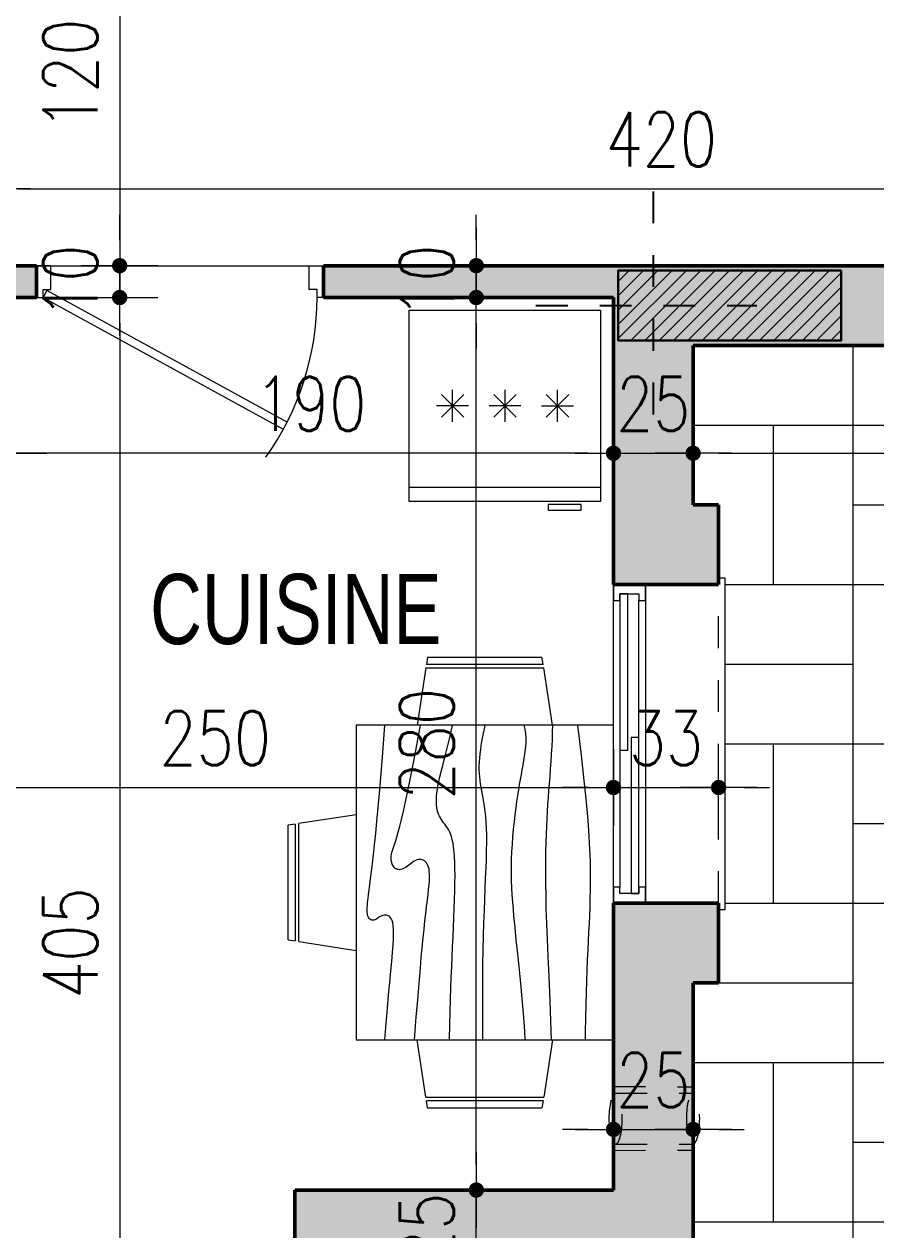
# Model space of a CAD drawing. Header units: millimetres. Extents: x 906 to 2482, y -1145 to -637.
# Drawn here: x 2040.899 to 2043.572, y -1142.524 to -1138.742 of the extents above; entities that cross this region are included whole.
import ezdxf

# ---------------------------------------------------------------- set-up
doc = ezdxf.new("R2010")
doc.units = ezdxf.units.MM
for name, pattern in [('AXES', [2, 1.25, -0.25, 0.25, -0.25]), ('CACHE', [0.375, 0.25, -0.125]), ('DASHDOT2', [0.5, 0.25, -0.125, 0, -0.125]), ('HIDDEN', [0.375, 0.25, -0.125])]:
    doc.linetypes.add(name, pattern=pattern)
doc.layers.get('DEFPOINTS').update_dxf_attribs({"color": 255, "lineweight": 13})
for name, color, linetype, lineweight in [('A-signe', 7, 'Continuous', 9), ('APPUITS', 7, 'Continuous', 18), ('DIM.', 4, 'Continuous', 25), ('Extracteur cuisine 300m3', 7, 'Continuous', 20), ('interrompu', 7, 'HIDDEN', 15), ('MENUISERIE', 7, 'Continuous', 13), ('MUR 0.5', 7, 'Continuous', 50), ('POTEAUX ARCH', 7, 'Continuous', 30), ('POTEAUX HACHURE', 7, 'Continuous', 15), ('SANITAIRE', 7, 'Continuous', 15), ('TEXTE', 7, 'Continuous', 20)]:
    doc.layers.add(name, color=color, linetype=linetype, lineweight=lineweight)
doc.layers.add('AXE', color=7, linetype='AXES')
doc.layers.add('HATCH', color=7, linetype='Continuous', lineweight=5, true_color=0xbababa)
doc.layers.add('MEUBLE', color=7, linetype='Continuous', lineweight=15, true_color=0x6a4f34)
doc.layers.add('teinte 5', color=7, linetype='Continuous', true_color=0x3d3d00)
doc.styles.add('atef', font='romans.shx', dxfattribs={"width": 0.8})
doc.styles.add('STYLE4', font='swisscl.ttf')
doc.dimstyles.new('COTEXT', dxfattribs={"dimscale": 0, "dimtxt": 0.17, "dimasz": 0.08, "dimexe": 0.015, "dimexo": 0.015, "dimgap": 0.07, "dimtad": 1, "dimdec": 0, "dimlfac": 100, "dimzin": 0, "dimdsep": 46, "dimtxsty": 'atef', "dimblk": 'SIG2', "dimcen": 0.15, "dimse1": 1, "dimse2": 1, "dimclrd": 256, "dimclre": 6, "dimclrt": 2, "dimadec": 0, "dimazin": 0, "dimtfac": 0.5, "dimtdec": 0, "dimtix": 1, "dimtmove": 2, "dimatfit": 1, "dimldrblk": 'SIG2', "dimfxl": 0.18, "dimtolj": 1, "dimtzin": 0, "dimlwd": 18, "dimarcsym": 0})

# ---------------------------------------------------------------- blocks, each defined once
blk = doc.blocks.new('PORTE 0.90')
at = {"layer": 'MENUISERIE'}
for points in [[(-0.7859, 0.3911), (-0.0325, -0.0217), (-0.02, 0), (-0.7742, 0.4132)], [(-0.9, 0), (-0.88, 0), (-0.88, -0.025), (-0.855, -0.025), (-0.855, -0.1), (-0.9, -0.1)], [(0, 0), (-0.02, 0), (-0.02, -0.025), (-0.045, -0.025), (-0.045, -0.1), (0, -0.1)]]:
    blk.add_lwpolyline(points, dxfattribs=at)
blk.add_arc((-0.02, 0), 0.86, 144.3645, 180, dxfattribs=at)
blk = doc.blocks.new('SIG2')
at = {"layer": 'A-signe'}
for p, q in [((0, 1.5), (0, 0.5)), ((0, 0.5), (0, -0.5)), ((-1.5, 0), (-0.5, 0)), ((-0.5, 0), (0.5, 0)), ((0.5, 0), (1.5, 0)), ((0, -0.5), (0, -1.5))]:
    blk.add_line(p, q, dxfattribs=at)
at = {"layer": 'A-signe', "const_width": 0.3}
blk.add_lwpolyline([(-0.15, 0, 1), (0.15, 0, 1)], format="xyb", close=True, dxfattribs=at)
blk = doc.blocks.new('*D1541')
at = {"layer": 'DEFPOINTS', "color": 0, "transparency": 16777216}
for p in [(2041.3635, -1138.2994), (2041.1985, -1139.4994), (2041.5437, -1139.4994)]:
    blk.add_point(p, dxfattribs=at)
at = {"layer": 'DIM.', "lineweight": 18, "transparency": 16777216}
blk.add_line((2041.1985, -1138.3794), (2041.1985, -1139.4194), dxfattribs=at)
at = {"layer": 'DIM.', "lineweight": 18, "transparency": 16777216, "xscale": 0.08, "yscale": 0.08, "zscale": 0.08}
for p, rotation in [((2041.1985, -1138.2994), 90), ((2041.1985, -1139.4994), 270)]:
    blk.add_blockref('SIG2', p, dxfattribs=dict(at, rotation=rotation))
at = {"layer": 'DIM.', "color": 2, "transparency": 16777216, "insert": (2041.0435, -1138.8994), "char_height": 0.17, "attachment_point": 5, "rotation": 90, "style": 'atef'}
blk.add_mtext('\\A1;120', dxfattribs=at)
blk = doc.blocks.new('*D1542')
at = {"layer": 'DEFPOINTS', "color": 0, "transparency": 16777216}
for p in [(2042.7484, -1141.1366), (2042.7484, -1141.3268), (2040.2484, -1142.0729)]:
    blk.add_point(p, dxfattribs=at)
at = {"layer": 'DIM.', "lineweight": 18, "transparency": 16777216}
blk.add_line((2040.3284, -1141.1366), (2042.6684, -1141.1366), dxfattribs=at)
at = {"layer": 'DIM.', "lineweight": 18, "transparency": 16777216, "xscale": 0.08, "yscale": 0.08, "zscale": 0.08, "rotation": 180}
blk.add_blockref('SIG2', (2040.2484, -1141.1366), dxfattribs=at)
at = {"layer": 'DIM.', "lineweight": 18, "transparency": 16777216, "xscale": 0.08, "yscale": 0.08, "zscale": 0.08}
blk.add_blockref('SIG2', (2042.7484, -1141.1366), dxfattribs=at)
at = {"layer": 'DIM.', "color": 2, "transparency": 16777216, "insert": (2041.4984, -1140.9816), "char_height": 0.17, "attachment_point": 5, "style": 'atef'}
blk.add_mtext('\\A1;250', dxfattribs=at)
blk = doc.blocks.new('*D2209')
at = {"layer": 'DEFPOINTS', "color": 0, "transparency": 16777216}
for p in [(2042.9984, -1142.2092), (2042.7484, -1142.3994), (2042.9984, -1142.6494)]:
    blk.add_point(p, dxfattribs=at)
at = {"layer": 'DIM.', "lineweight": 18, "transparency": 16777216}
for p, q in [((2042.6684, -1142.2092), (2042.5884, -1142.2092)), ((2042.7484, -1142.2092), (2042.9984, -1142.2092)), ((2043.0784, -1142.2092), (2043.1584, -1142.2092))]:
    blk.add_line(p, q, dxfattribs=at)
at = {"layer": 'DIM.', "lineweight": 18, "transparency": 16777216, "xscale": 0.08, "yscale": 0.08, "zscale": 0.08}
blk.add_blockref('SIG2', (2042.7484, -1142.2092), dxfattribs=at)
at = {"layer": 'DIM.', "lineweight": 18, "transparency": 16777216, "xscale": 0.08, "yscale": 0.08, "zscale": 0.08, "rotation": 180}
blk.add_blockref('SIG2', (2042.9984, -1142.2092), dxfattribs=at)
at = {"layer": 'DIM.', "color": 2, "transparency": 16777216, "insert": (2042.8734, -1142.0542), "char_height": 0.17, "attachment_point": 5, "style": 'atef'}
blk.add_mtext('\\A1;25', dxfattribs=at)
blk = doc.blocks.new('*D2223')
at = {"layer": 'DEFPOINTS', "color": 0, "transparency": 16777216}
for p in [(2042.5383, -1139.5994), (2040.9984, -1143.6494), (2041.1985, -1143.6494)]:
    blk.add_point(p, dxfattribs=at)
at = {"layer": 'DIM.', "lineweight": 18, "transparency": 16777216}
blk.add_line((2041.1985, -1139.6794), (2041.1985, -1143.5694), dxfattribs=at)
at = {"layer": 'DIM.', "lineweight": 18, "transparency": 16777216, "xscale": 0.08, "yscale": 0.08, "zscale": 0.08}
for p, rotation in [((2041.1985, -1139.5994), 90), ((2041.1985, -1143.6494), 270)]:
    blk.add_blockref('SIG2', p, dxfattribs=dict(at, rotation=rotation))
at = {"layer": 'DIM.', "color": 2, "transparency": 16777216, "insert": (2041.0435, -1141.6244), "char_height": 0.17, "attachment_point": 5, "rotation": 90, "style": 'atef'}
blk.add_mtext('\\A1;405', dxfattribs=at)
blk = doc.blocks.new('Frigo1')
for p, q in [((0, 0.6), (0, 0)), ((0.6, 0.6), (0, 0.6)), ((0.6, 0), (0.6, 0.6)), ((0.0007, 0.0439), (0.5982, 0.0439)), ((0, 0), (0.6, 0)), ((0.0601, -0.0276), (0.0601, -0.0096)), ((0.0601, -0.0096), (0.1642, -0.0096)), ((0.1642, -0.0276), (0.0601, -0.0276)), ((0.1642, -0.0096), (0.1642, -0.0276))]:
    blk.add_line(p, q)
at = {"color": 0}
for p, q in [((0.1349, 0.25), (0.1349, 0.35)), ((0.2995, 0.25), (0.2995, 0.35)), ((0.4641, 0.25), (0.4641, 0.35)), ((0.1702, 0.2646), (0.0995, 0.3354)), ((0.0995, 0.2646), (0.1702, 0.3354)), ((0.2641, 0.2646), (0.3348, 0.3354)), ((0.3348, 0.2646), (0.2641, 0.3354)), ((0.4287, 0.2646), (0.4994, 0.3354)), ((0.4994, 0.2646), (0.4287, 0.3354)), ((0.1849, 0.3), (0.0849, 0.3)), ((0.2495, 0.3), (0.3495, 0.3)), ((0.4141, 0.3), (0.5141, 0.3))]:
    blk.add_line(p, q, dxfattribs=at)
blk = doc.blocks.new('*D2233')
at = {"layer": 'DEFPOINTS', "color": 0, "transparency": 16777216}
for p in [(2040.7984, -1139.258), (2040.6984, -1139.4994), (2040.7984, -1139.4994)]:
    blk.add_point(p, dxfattribs=at)
at = {"layer": 'DIM.', "lineweight": 18, "transparency": 16777216}
for p, q in [((2040.6184, -1139.258), (2040.5384, -1139.258)), ((2040.6984, -1139.258), (2040.7984, -1139.258)), ((2040.8784, -1139.258), (2040.9584, -1139.258))]:
    blk.add_line(p, q, dxfattribs=at)
at = {"layer": 'DIM.', "lineweight": 18, "transparency": 16777216, "xscale": 0.08, "yscale": 0.08, "zscale": 0.08}
blk.add_blockref('SIG2', (2040.6984, -1139.258), dxfattribs=at)
at = {"layer": 'DIM.', "lineweight": 18, "transparency": 16777216, "xscale": 0.08, "yscale": 0.08, "zscale": 0.08, "rotation": 180}
blk.add_blockref('SIG2', (2040.7984, -1139.258), dxfattribs=at)
at = {"layer": 'DIM.', "color": 2, "transparency": 16777216, "insert": (2040.7484, -1139.103), "char_height": 0.17, "attachment_point": 5, "style": 'atef'}
blk.add_mtext('\\A1;10', dxfattribs=at)
blk = doc.blocks.new('*D2234')
at = {"layer": 'DEFPOINTS', "color": 0, "transparency": 16777216}
for p in [(2044.9984, -1139.258), (2040.7984, -1139.4994), (2044.9984, -1139.4994)]:
    blk.add_point(p, dxfattribs=at)
at = {"layer": 'DIM.', "lineweight": 18, "transparency": 16777216}
blk.add_line((2040.8784, -1139.258), (2044.9184, -1139.258), dxfattribs=at)
at = {"layer": 'DIM.', "lineweight": 18, "transparency": 16777216, "xscale": 0.08, "yscale": 0.08, "zscale": 0.08, "rotation": 180}
blk.add_blockref('SIG2', (2040.7984, -1139.258), dxfattribs=at)
at = {"layer": 'DIM.', "lineweight": 18, "transparency": 16777216, "xscale": 0.08, "yscale": 0.08, "zscale": 0.08}
blk.add_blockref('SIG2', (2044.9984, -1139.258), dxfattribs=at)
at = {"layer": 'DIM.', "color": 2, "transparency": 16777216, "insert": (2042.8984, -1139.103), "char_height": 0.17, "attachment_point": 5, "style": 'atef'}
blk.add_mtext('\\A1;420', dxfattribs=at)
blk = doc.blocks.new('*D2239')
at = {"layer": 'DEFPOINTS', "color": 0, "transparency": 16777216}
for p in [(2041.1985, -1139.4994), (2042.0385, -1139.4994), (2042.0385, -1139.5994)]:
    blk.add_point(p, dxfattribs=at)
at = {"layer": 'DIM.', "lineweight": 18, "transparency": 16777216}
for p, q in [((2041.1985, -1139.4194), (2041.1985, -1139.3394)), ((2041.1985, -1139.5994), (2041.1985, -1139.4994)), ((2041.1985, -1139.6794), (2041.1985, -1139.7594))]:
    blk.add_line(p, q, dxfattribs=at)
at = {"layer": 'DIM.', "lineweight": 18, "transparency": 16777216, "xscale": 0.08, "yscale": 0.08, "zscale": 0.08}
for p, rotation in [((2041.1985, -1139.4994), 270), ((2041.1985, -1139.5994), 90)]:
    blk.add_blockref('SIG2', p, dxfattribs=dict(at, rotation=rotation))
at = {"layer": 'DIM.', "color": 2, "transparency": 16777216, "insert": (2041.0435, -1139.5494), "char_height": 0.17, "attachment_point": 5, "rotation": 90, "style": 'atef'}
blk.add_mtext('\\A1;10', dxfattribs=at)
blk = doc.blocks.new('*D2242')
at = {"layer": 'DEFPOINTS', "color": 0, "transparency": 16777216}
for p in [(2042.2484, -1142.3994), (2042.3178, -1142.3994), (2042.3178, -1142.6494)]:
    blk.add_point(p, dxfattribs=at)
at = {"layer": 'DIM.', "lineweight": 18, "transparency": 16777216}
for p, q in [((2042.3178, -1142.3194), (2042.3178, -1142.2394)), ((2042.3178, -1142.6494), (2042.3178, -1142.3994)), ((2042.3178, -1142.7294), (2042.3178, -1142.8094))]:
    blk.add_line(p, q, dxfattribs=at)
at = {"layer": 'DIM.', "lineweight": 18, "transparency": 16777216, "xscale": 0.08, "yscale": 0.08, "zscale": 0.08}
for p, rotation in [((2042.3178, -1142.3994), 270), ((2042.3178, -1142.6494), 90)]:
    blk.add_blockref('SIG2', p, dxfattribs=dict(at, rotation=rotation))
at = {"layer": 'DIM.', "color": 2, "transparency": 16777216, "insert": (2042.1628, -1142.5244), "char_height": 0.17, "attachment_point": 5, "rotation": 90, "style": 'atef'}
blk.add_mtext('\\A1;25', dxfattribs=at)
blk = doc.blocks.new('*D2243')
at = {"layer": 'DEFPOINTS', "color": 0, "transparency": 16777216}
for p in [(2041.9475, -1139.5994), (2042.3178, -1139.5994), (2042.2484, -1142.3994)]:
    blk.add_point(p, dxfattribs=at)
at = {"layer": 'DIM.', "lineweight": 18, "transparency": 16777216}
blk.add_line((2042.3178, -1142.3194), (2042.3178, -1139.6794), dxfattribs=at)
at = {"layer": 'DIM.', "lineweight": 18, "transparency": 16777216, "xscale": 0.08, "yscale": 0.08, "zscale": 0.08}
for p, rotation in [((2042.3178, -1139.5994), 90), ((2042.3178, -1142.3994), 270)]:
    blk.add_blockref('SIG2', p, dxfattribs=dict(at, rotation=rotation))
at = {"layer": 'DIM.', "color": 2, "transparency": 16777216, "insert": (2042.1628, -1140.9994), "char_height": 0.17, "attachment_point": 5, "rotation": 90, "style": 'atef'}
blk.add_mtext('\\A1;280', dxfattribs=at)
blk = doc.blocks.new('*D2244')
at = {"layer": 'DEFPOINTS', "color": 0, "transparency": 16777216}
for p in [(2041.9475, -1139.4994), (2042.3178, -1139.4994), (2041.9475, -1139.5994)]:
    blk.add_point(p, dxfattribs=at)
at = {"layer": 'DIM.', "lineweight": 18, "transparency": 16777216}
for p, q in [((2042.3178, -1139.4194), (2042.3178, -1139.3394)), ((2042.3178, -1139.5994), (2042.3178, -1139.4994)), ((2042.3178, -1139.6794), (2042.3178, -1139.7594))]:
    blk.add_line(p, q, dxfattribs=at)
at = {"layer": 'DIM.', "lineweight": 18, "transparency": 16777216, "xscale": 0.08, "yscale": 0.08, "zscale": 0.08}
for p, rotation in [((2042.3178, -1139.4994), 270), ((2042.3178, -1139.5994), 90)]:
    blk.add_blockref('SIG2', p, dxfattribs=dict(at, rotation=rotation))
at = {"layer": 'DIM.', "color": 2, "transparency": 16777216, "insert": (2042.1628, -1139.5494), "char_height": 0.17, "attachment_point": 5, "rotation": 90, "style": 'atef'}
blk.add_mtext('\\A1;10', dxfattribs=at)
blk = doc.blocks.new('*D2245')
at = {"layer": 'DEFPOINTS', "color": 0, "transparency": 16777216}
for p in [(2042.7484, -1140.0193), (2042.9984, -1140.0193), (2042.9984, -1140.0878)]:
    blk.add_point(p, dxfattribs=at)
at = {"layer": 'DIM.', "lineweight": 18, "transparency": 16777216}
for p, q in [((2042.6684, -1140.0878), (2042.5884, -1140.0878)), ((2042.7484, -1140.0878), (2042.9984, -1140.0878)), ((2043.0784, -1140.0878), (2043.1584, -1140.0878))]:
    blk.add_line(p, q, dxfattribs=at)
at = {"layer": 'DIM.', "lineweight": 18, "transparency": 16777216, "xscale": 0.08, "yscale": 0.08, "zscale": 0.08}
blk.add_blockref('SIG2', (2042.7484, -1140.0878), dxfattribs=at)
at = {"layer": 'DIM.', "lineweight": 18, "transparency": 16777216, "xscale": 0.08, "yscale": 0.08, "zscale": 0.08, "rotation": 180}
blk.add_blockref('SIG2', (2042.9984, -1140.0878), dxfattribs=at)
at = {"layer": 'DIM.', "color": 2, "transparency": 16777216, "insert": (2042.8734, -1139.9328), "char_height": 0.17, "attachment_point": 5, "style": 'atef'}
blk.add_mtext('\\A1;25', dxfattribs=at)
blk = doc.blocks.new('*D1551')
at = {"layer": 'DEFPOINTS', "color": 0, "transparency": 16777216}
for p in [(2042.7484, -1141.1366), (2043.0784, -1141.1366), (2043.0784, -1141.1366)]:
    blk.add_point(p, dxfattribs=at)
at = {"layer": 'DIM.', "lineweight": 18, "transparency": 16777216}
for p, q in [((2042.6684, -1141.1366), (2042.5884, -1141.1366)), ((2042.7484, -1141.1366), (2043.0784, -1141.1366)), ((2043.1584, -1141.1366), (2043.2384, -1141.1366))]:
    blk.add_line(p, q, dxfattribs=at)
at = {"layer": 'DIM.', "lineweight": 18, "transparency": 16777216, "xscale": 0.08, "yscale": 0.08, "zscale": 0.08}
blk.add_blockref('SIG2', (2042.7484, -1141.1366), dxfattribs=at)
at = {"layer": 'DIM.', "lineweight": 18, "transparency": 16777216, "xscale": 0.08, "yscale": 0.08, "zscale": 0.08, "rotation": 180}
blk.add_blockref('SIG2', (2043.0784, -1141.1366), dxfattribs=at)
at = {"layer": 'DIM.', "color": 2, "transparency": 16777216, "insert": (2042.9134, -1140.9816), "char_height": 0.17, "attachment_point": 5, "style": 'atef'}
blk.add_mtext('\\A1;33', dxfattribs=at)
blk = doc.blocks.new('*D2246')
at = {"layer": 'DEFPOINTS', "color": 0, "transparency": 16777216}
for p in [(2040.8486, -1139.5994), (2042.7484, -1139.5994), (2040.8486, -1140.0878)]:
    blk.add_point(p, dxfattribs=at)
at = {"layer": 'DIM.', "lineweight": 18, "transparency": 16777216}
blk.add_line((2042.6684, -1140.0878), (2040.9286, -1140.0878), dxfattribs=at)
at = {"layer": 'DIM.', "lineweight": 18, "transparency": 16777216, "xscale": 0.08, "yscale": 0.08, "zscale": 0.08, "rotation": 180}
blk.add_blockref('SIG2', (2040.8486, -1140.0878), dxfattribs=at)
at = {"layer": 'DIM.', "lineweight": 18, "transparency": 16777216, "xscale": 0.08, "yscale": 0.08, "zscale": 0.08}
blk.add_blockref('SIG2', (2042.7484, -1140.0878), dxfattribs=at)
at = {"layer": 'DIM.', "color": 2, "transparency": 16777216, "insert": (2041.7985, -1139.9328), "char_height": 0.17, "attachment_point": 5, "style": 'atef'}
blk.add_mtext('\\A1;190', dxfattribs=at)
blk = doc.blocks.new('*D2247')
at = {"layer": 'DEFPOINTS', "color": 0, "transparency": 16777216}
for p in [(2040.2486, -1139.5994), (2040.8486, -1139.5994), (2040.2486, -1140.0878)]:
    blk.add_point(p, dxfattribs=at)
at = {"layer": 'DIM.', "lineweight": 18, "transparency": 16777216}
blk.add_line((2040.7686, -1140.0878), (2040.3286, -1140.0878), dxfattribs=at)
at = {"layer": 'DIM.', "lineweight": 18, "transparency": 16777216, "xscale": 0.08, "yscale": 0.08, "zscale": 0.08, "rotation": 180}
blk.add_blockref('SIG2', (2040.2486, -1140.0878), dxfattribs=at)
at = {"layer": 'DIM.', "lineweight": 18, "transparency": 16777216, "xscale": 0.08, "yscale": 0.08, "zscale": 0.08}
blk.add_blockref('SIG2', (2040.8486, -1140.0878), dxfattribs=at)
at = {"layer": 'DIM.', "color": 2, "transparency": 16777216, "insert": (2040.5486, -1139.9328), "char_height": 0.17, "attachment_point": 5, "style": 'atef'}
blk.add_mtext('\\A1;60', dxfattribs=at)
blk = doc.blocks.new('*D2255')
at = {"layer": 'DEFPOINTS', "color": 0, "transparency": 16777216}
for p in [(2042.9984, -1139.7494), (2046.8984, -1139.7494), (2046.8984, -1140.0878)]:
    blk.add_point(p, dxfattribs=at)
at = {"layer": 'DIM.', "lineweight": 18, "transparency": 16777216}
blk.add_line((2043.0784, -1140.0878), (2046.8184, -1140.0878), dxfattribs=at)
at = {"layer": 'DIM.', "lineweight": 18, "transparency": 16777216, "xscale": 0.08, "yscale": 0.08, "zscale": 0.08, "rotation": 180}
blk.add_blockref('SIG2', (2042.9984, -1140.0878), dxfattribs=at)
at = {"layer": 'DIM.', "lineweight": 18, "transparency": 16777216, "xscale": 0.08, "yscale": 0.08, "zscale": 0.08}
blk.add_blockref('SIG2', (2046.8984, -1140.0878), dxfattribs=at)
at = {"layer": 'DIM.', "color": 2, "transparency": 16777216, "insert": (2044.9484, -1139.9328), "char_height": 0.17, "attachment_point": 5, "style": 'atef'}
blk.add_mtext('\\A1;390', dxfattribs=at)

msp = doc.modelspace()

# ---------------------------------------------------------------- hatches: boundary and pattern name
at = {"layer": 'HATCH'}
h = msp.add_hatch(dxfattribs=at)
h.set_pattern_fill('164', pattern_type=2)
h.set_pattern_definition([(0, (0, 0), (0.5, 0.5), []), (0, (0, 0.25), (0.5, 0.5), [0.5, -0.5]), (90, (0, 0), (-0.5, 0.5), []), (90, (0.25, 0.5), (-0.5, 0.5), [0.5, -0.5])])
edge = h.paths.add_edge_path()
edge.add_ellipse((2042.9984, -1142.1752), major_axis=(0, -0.1), ratio=0.218235, start_angle=179.9564, end_angle=180, ccw=False)
edge.add_ellipse((2042.9984, -1142.1752), major_axis=(0, -0.1), ratio=0.218235, start_angle=6.402, end_angle=179.9564, ccw=False)
edge.add_line((2042.9984, -1142.2779), (2042.9984, -1142.6294))
edge.add_line((2042.9984, -1142.6294), (2043.0184, -1142.6294))
edge.add_line((2043.0184, -1142.6294), (2043.0184, -1143.6494))
edge.add_line((2043.0184, -1143.6494), (2042.9984, -1143.6494))
edge.add_line((2042.9984, -1143.6494), (2046.8984, -1143.6494))
edge.add_line((2046.8984, -1143.6494), (2046.8984, -1143.7494))
edge.add_line((2046.8984, -1143.7494), (2046.8984, -1139.7494))
edge.add_line((2046.8984, -1139.7494), (2046.9884, -1139.7494))
edge.add_line((2046.9884, -1139.7494), (2046.9884, -1139.7344))
edge.add_line((2046.9884, -1139.7344), (2046.7684, -1139.7344))
edge.add_line((2046.7684, -1139.7344), (2046.7684, -1139.6244))
edge.add_line((2046.7684, -1139.6244), (2046.7503, -1139.6244))
edge.add_line((2046.7503, -1139.6244), (2046.5984, -1139.6244))
edge.add_line((2046.5984, -1139.6244), (2046.5984, -1139.7494))
edge.add_line((2046.5984, -1139.7494), (2046.0984, -1139.7494))
edge.add_line((2046.0984, -1139.7494), (2042.9984, -1139.7494))
edge.add_line((2042.9984, -1139.7494), (2042.9984, -1140.2494))
edge.add_line((2042.9984, -1140.2494), (2043.0784, -1140.2494))
edge.add_line((2043.0784, -1140.2494), (2043.0784, -1140.4794))
edge.add_line((2043.0784, -1140.4794), (2043.0984, -1140.4794))
edge.add_line((2043.0984, -1140.4794), (2043.0984, -1141.5194))
edge.add_line((2043.0984, -1141.5194), (2043.0684, -1141.7494))
edge.add_line((2043.0684, -1141.7494), (2042.9984, -1141.7494))
edge.add_line((2042.9984, -1141.7494), (2042.9984, -1142.0752))
at = {"layer": 'POTEAUX HACHURE'}
h = msp.add_hatch(dxfattribs=at)
h.set_pattern_fill('ANSI31', color=256, scale=0.01)
h.set_pattern_definition([(45, (941.040642, -245.634038), (-0.0224506403, 0.0224506403), [])])
h.paths.add_polyline_path([(2043.4634, -1139.5144), (2042.7633, -1139.5144), (2042.7633, -1139.7343), (2043.4634, -1139.7343)])
at = {"layer": 'teinte 5'}
h = msp.add_hatch(color=256, dxfattribs=at)
h.dxf.hatch_style = 1
h.paths.add_polyline_path([(2046.0984, -1139.4994), (2045.0984, -1139.4994), (2045.0984, -1139.1485), (2044.9984, -1139.1485), (2044.9984, -1139.4994), (2041.8379, -1139.4994), (2041.8379, -1139.5994), (2042.7484, -1139.5994), (2042.7484, -1140.4994), (2043.0784, -1140.4994), (2043.0784, -1140.2494), (2042.9984, -1140.2494), (2042.9984, -1139.7494), (2046.0984, -1139.7494)])
h = msp.add_hatch(color=256, dxfattribs=at)
h.dxf.hatch_style = 1
h.paths.add_polyline_path([(2040.2486, -1139.5994), (2040.7486, -1139.5994), (2040.7486, -1139.6994), (2040.8486, -1139.6994), (2040.8486, -1139.5994), (2040.9379, -1139.5994), (2040.9379, -1139.4994), (2040.7984, -1139.4994), (2040.7984, -1139.3494), (2040.6984, -1139.3494), (2040.6984, -1139.4994), (2039.9984, -1139.4994), (2039.9984, -1139.9794), (2040.1484, -1139.9794), (2040.1484, -1141.4494), (2035.9981, -1141.4494), (2035.9379, -1141.3893), (2035.8672, -1141.46), (2035.9817, -1141.5745), (2040.1236, -1141.5745), (2040.1486, -1141.5745), (2040.1486, -1143.6494), (2040.1486, -1143.7494), (2042.9984, -1143.7494), (2042.9984, -1143.6494), (2041.9984, -1143.6494), (2041.9984, -1143.5494), (2041.7484, -1143.5494), (2041.7484, -1143.6494), (2040.2484, -1143.6494), (2040.2484, -1140.6033), (2040.8486, -1140.6033), (2040.8486, -1140.5033), (2040.2486, -1140.5033)])
h = msp.add_hatch(color=256, dxfattribs=at)
h.dxf.hatch_style = 1
h.paths.add_polyline_path([(2042.9984, -1141.7494), (2043.0784, -1141.7494), (2043.0784, -1141.4994), (2042.7484, -1141.4994), (2042.7484, -1142.3994), (2041.7484, -1142.3994), (2041.7484, -1142.7494), (2041.9984, -1142.7494), (2041.9984, -1142.6494), (2042.9984, -1142.6494)])

# ---------------------------------------------------------------- linework, layer by layer
at = {"layer": 'APPUITS'}
msp.add_lwpolyline([(2043.0784, -1141.5194), (2043.0984, -1141.5194), (2043.0984, -1140.4794), (2043.0784, -1140.4794)], dxfattribs=at)
at = {"layer": 'AXE', "linetype": 'DASHDOT2', "ltscale": 0.1}
for p, q in [((2042.8734, -1139.2663), (2042.8734, -1139.9693)), ((2042.5051, -1139.6244), (2043.1983, -1139.6244))]:
    msp.add_line(p, q, dxfattribs=at)
at = {"layer": 'Extracteur cuisine 300m3', "linetype": 'CACHE', "ltscale": 0.15}
for p, q in [((2042.7543, -1142.0953), (2042.9981, -1142.0953)), ((2042.7543, -1142.0953), (2042.9981, -1142.0953)), ((2042.7543, -1142.0953), (2042.9981, -1142.0953)), ((2042.7543, -1142.0953), (2042.9981, -1142.0953)), ((2042.7543, -1142.0953), (2042.9981, -1142.0953)), ((2042.7543, -1142.0953), (2042.9981, -1142.0953)), ((2042.7543, -1142.2553), (2042.9981, -1142.2552)), ((2042.7543, -1142.2553), (2042.9981, -1142.2552)), ((2042.7543, -1142.2553), (2042.9981, -1142.2552)), ((2042.7543, -1142.2553), (2042.9981, -1142.2552)), ((2042.7543, -1142.2553), (2042.9981, -1142.2552)), ((2042.7543, -1142.2553), (2042.9981, -1142.2552))]:
    msp.add_line(p, q, dxfattribs=at)
for points in [[(2042.7491, -1142.0749), (2042.9984, -1142.0752)], [(2042.7491, -1142.2749), (2043.0008, -1142.2747)]]:
    msp.add_lwpolyline(points, dxfattribs=at)
at = {"layer": 'Extracteur cuisine 300m3', "linetype": 'CACHE', "ltscale": 0.15, "extrusion": (0, 0, -1)}
for centre in [(2042.7549, -1142.1753), (2042.7549, -1142.1753), (2042.7549, -1142.1753), (2042.7549, -1142.1753), (2042.7549, -1142.1753), (2042.7549, -1142.1753), (2042.9981, -1142.1752), (2042.9981, -1142.1752), (2042.9981, -1142.1752), (2042.9981, -1142.1752), (2042.9981, -1142.1752), (2042.9981, -1142.1752)]:
    msp.add_ellipse(centre, major_axis=(0, 0.08), ratio=0.260794, start_param=3.141593, end_param=9.424778, dxfattribs=at)
at = {"layer": 'interrompu', "ltscale": 0.2}
msp.add_line((2043.0784, -1141.4994), (2043.0784, -1140.4994), dxfattribs=at)
at = {"layer": 'MENUISERIE'}
for p, q in [((2040.9379, -1139.4994), (2041.8379, -1139.4994)), ((2042.7484, -1141.4994), (2042.7484, -1140.4994)), ((2042.8484, -1140.4994), (2042.8484, -1141.4994)), ((2042.7684, -1140.5494), (2042.7684, -1141.4494)), ((2042.8284, -1141.4494), (2042.8284, -1140.5494))]:
    msp.add_line(p, q, dxfattribs=at)
at = {"layer": 'MENUISERIE', "extrusion": (0, 0, -1)}
for points in [[(-2042.8484, -1140.4994), (-2042.7484, -1140.4994), (-2042.7484, -1140.5494), (-2042.7684, -1140.5494), (-2042.7684, -1140.5294), (-2042.8284, -1140.5294), (-2042.8284, -1140.5494), (-2042.8484, -1140.5494), (-2042.8484, -1140.5494)], [(-2042.7934, -1140.5294), (-2042.7684, -1140.5294), (-2042.7684, -1141.0194), (-2042.7934, -1141.0194), (-2042.7934, -1141.0194)], [(-2042.8284, -1140.9794), (-2042.8034, -1140.9794), (-2042.8034, -1141.4694), (-2042.8284, -1141.4694), (-2042.8284, -1141.4694)], [(-2042.8484, -1141.4994), (-2042.8484, -1141.4494), (-2042.8284, -1141.4494), (-2042.8284, -1141.4694), (-2042.7684, -1141.4694), (-2042.7684, -1141.4494), (-2042.7484, -1141.4494), (-2042.7484, -1141.4994), (-2042.7484, -1141.4994)]]:
    msp.add_lwpolyline(points, close=True, dxfattribs=at)
at = {"layer": 'MEUBLE'}
for p, q in [((2042.165, -1140.7279), (2042.1615, -1140.7503)), ((2042.5276, -1140.7503), (2042.1615, -1140.7503)), ((2042.165, -1140.7279), (2042.524, -1140.7279)), ((2042.5275, -1140.7503), (2042.524, -1140.7279)), ((2042.1597, -1140.7615), (2042.1317, -1140.9411)), ((2042.1598, -1140.7615), (2042.5294, -1140.7615)), ((2042.5573, -1140.9411), (2042.5293, -1140.7615)), ((2041.9406, -1140.941), (2041.9406, -1141.9284)), ((2042.7484, -1140.941), (2041.9406, -1140.941)), ((2042.7484, -1141.9284), (2042.7484, -1140.941)), ((2041.761, -1141.6194), (2041.761, -1141.2498)), ((2041.9406, -1141.2219), (2041.7611, -1141.2499)), ((2041.7498, -1141.2517), (2041.7274, -1141.2552)), ((2041.7274, -1141.6142), (2041.7274, -1141.2552)), ((2041.7498, -1141.2517), (2041.7498, -1141.6177)), ((2041.7274, -1141.6142), (2041.7498, -1141.6178)), ((2041.761, -1141.6195), (2041.9406, -1141.6476)), ((2041.9406, -1141.9284), (2042.7484, -1141.9284)), ((2042.1597, -1142.108), (2042.1317, -1141.9284)), ((2042.5573, -1141.9284), (2042.5293, -1142.108)), ((2042.1598, -1142.108), (2042.5294, -1142.108)), ((2042.5276, -1142.1192), (2042.1615, -1142.1192)), ((2042.165, -1142.1416), (2042.1615, -1142.1192)), ((2042.5275, -1142.1192), (2042.524, -1142.1416)), ((2042.165, -1142.1416), (2042.524, -1142.1416))]:
    msp.add_line(p, q, dxfattribs=at)
for points in [[(2042.0303, -1141.9284), (2042.0303, -1141.9275), (2042.0345, -1141.8766), (2042.0386, -1141.8298), (2042.0426, -1141.7869), (2042.0462, -1141.7481), (2042.0495, -1141.7131), (2042.0524, -1141.682), (2042.0548, -1141.6547), (2042.0565, -1141.6311), (2042.0576, -1141.6111), (2042.058, -1141.5945), (2042.0578, -1141.5809), (2042.057, -1141.5698), (2042.0557, -1141.5611), (2042.0539, -1141.5543), (2042.0517, -1141.5491), (2042.049, -1141.5451), (2042.0461, -1141.542), (2042.0428, -1141.5397), (2042.0393, -1141.5382), (2042.0357, -1141.5373), (2042.032, -1141.5371), (2042.0283, -1141.5374), (2042.0246, -1141.5382), (2042.021, -1141.5394), (2042.0176, -1141.541), (2042.0143, -1141.5428), (2042.0111, -1141.5447), (2042.0081, -1141.5467), (2042.0052, -1141.5486), (2042.0023, -1141.5502), (2041.9995, -1141.5516), (2041.9967, -1141.5525), (2041.9939, -1141.553), (2041.9911, -1141.5529), (2041.9885, -1141.5523), (2041.9859, -1141.5511), (2041.9836, -1141.5495), (2041.9814, -1141.5473), (2041.9795, -1141.5446), (2041.978, -1141.5413), (2041.9767, -1141.5375), (2041.9759, -1141.5331), (2041.9753, -1141.5278), (2041.9752, -1141.5217), (2041.9753, -1141.5145), (2041.9759, -1141.5061), (2041.9767, -1141.4964), (2041.978, -1141.4852), (2041.9795, -1141.4725), (2041.9814, -1141.4579), (2041.9837, -1141.4411), (2041.9861, -1141.422), (2041.9889, -1141.4002), (2041.9919, -1141.3754), (2041.9951, -1141.3475), (2041.9985, -1141.316), (2042.0021, -1141.2808), (2042.0059, -1141.242), (2042.0097, -1141.1997), (2042.0137, -1141.1541), (2042.0178, -1141.1053), (2042.0219, -1141.0534), (2042.0261, -1140.9986), (2042.0303, -1140.941)], [(2042.1238, -1141.9284), (2042.1259, -1141.8996), (2042.1294, -1141.8564), (2042.1329, -1141.8155), (2042.1361, -1141.7764), (2042.1393, -1141.739), (2042.1423, -1141.7034), (2042.1452, -1141.6698), (2042.1481, -1141.638), (2042.1509, -1141.6083), (2042.1537, -1141.5806), (2042.1565, -1141.555), (2042.1593, -1141.5314), (2042.1619, -1141.5098), (2042.1643, -1141.4901), (2042.1664, -1141.4723), (2042.1682, -1141.4562), (2042.1696, -1141.4418), (2042.1706, -1141.4291), (2042.171, -1141.418), (2042.171, -1141.4083), (2042.1704, -1141.3999), (2042.1694, -1141.3927), (2042.168, -1141.3865), (2042.1661, -1141.3813), (2042.1639, -1141.3768), (2042.1612, -1141.373), (2042.1583, -1141.3698), (2042.155, -1141.3671), (2042.1514, -1141.365), (2042.1477, -1141.3634), (2042.1437, -1141.3625), (2042.1397, -1141.3622), (2042.1355, -1141.3626), (2042.1313, -1141.3637), (2042.1271, -1141.3654), (2042.1229, -1141.3677), (2042.1187, -1141.3704), (2042.1145, -1141.3735), (2042.1103, -1141.3767), (2042.1061, -1141.38), (2042.1019, -1141.3831), (2042.0976, -1141.3861), (2042.0934, -1141.3887), (2042.0893, -1141.3909), (2042.0851, -1141.3926), (2042.0811, -1141.3938), (2042.0771, -1141.3944), (2042.0732, -1141.3943), (2042.0694, -1141.3934), (2042.0659, -1141.3917), (2042.0625, -1141.3892), (2042.0593, -1141.3858), (2042.0565, -1141.3818), (2042.0542, -1141.377), (2042.0523, -1141.3716), (2042.0511, -1141.3657), (2042.0506, -1141.3593), (2042.0509, -1141.3524), (2042.052, -1141.3452), (2042.054, -1141.3373), (2042.0566, -1141.3284), (2042.0599, -1141.3182), (2042.0638, -1141.3064), (2042.0681, -1141.2926), (2042.0729, -1141.2766), (2042.078, -1141.258), (2042.0834, -1141.2365), (2042.0893, -1141.2112), (2042.0957, -1141.1816), (2042.1029, -1141.1469), (2042.111, -1141.1062), (2042.1202, -1141.0588), (2042.1307, -1141.004), (2042.1425, -1140.941)], [(2042.2341, -1141.9284), (2042.2342, -1141.9265), (2042.2349, -1141.8815), (2042.2359, -1141.84), (2042.237, -1141.8015), (2042.2381, -1141.7655), (2042.2394, -1141.7315), (2042.2407, -1141.6991), (2042.2421, -1141.6676), (2042.2435, -1141.6367), (2042.2449, -1141.6059), (2042.2463, -1141.5753), (2042.2475, -1141.5453), (2042.2487, -1141.5161), (2042.2496, -1141.4879), (2042.2503, -1141.461), (2042.2508, -1141.4357), (2042.251, -1141.4123), (2042.2508, -1141.3909), (2042.2503, -1141.3715), (2042.2494, -1141.3539), (2042.2482, -1141.3382), (2042.2466, -1141.3241), (2042.2447, -1141.3116), (2042.2424, -1141.3005), (2042.2398, -1141.2907), (2042.2368, -1141.2822), (2042.2335, -1141.2747), (2042.2301, -1141.2681), (2042.2264, -1141.2622), (2042.2227, -1141.2568), (2042.219, -1141.2518), (2042.2153, -1141.247), (2042.2117, -1141.2421), (2042.2083, -1141.2371), (2042.2051, -1141.2319), (2042.2022, -1141.2263), (2042.1996, -1141.2204), (2042.1973, -1141.214), (2042.1954, -1141.2071), (2042.194, -1141.1997), (2042.193, -1141.1916), (2042.1926, -1141.1829), (2042.1926, -1141.1735), (2042.1932, -1141.1635), (2042.1942, -1141.1531), (2042.1956, -1141.1422), (2042.1975, -1141.1309), (2042.1997, -1141.1193), (2042.2024, -1141.1075), (2042.2054, -1141.0953), (2042.2088, -1141.0823), (2042.2128, -1141.0675), (2042.2173, -1141.0502), (2042.2226, -1141.0297), (2042.2287, -1141.0052), (2042.2356, -1140.9759), (2042.2435, -1140.941)], [(2042.3387, -1141.9284), (2042.3385, -1141.919), (2042.3379, -1141.8555), (2042.3378, -1141.7968), (2042.338, -1141.7424), (2042.3386, -1141.6921), (2042.3395, -1141.6453), (2042.3405, -1141.6018), (2042.3418, -1141.5612), (2042.3431, -1141.5231), (2042.3445, -1141.4871), (2042.3459, -1141.4529), (2042.3472, -1141.4205), (2042.3484, -1141.3899), (2042.3494, -1141.3611), (2042.3501, -1141.3341), (2042.3505, -1141.3091), (2042.3505, -1141.2859), (2042.3501, -1141.2646), (2042.3491, -1141.2452), (2042.3478, -1141.2275), (2042.346, -1141.2113), (2042.344, -1141.1965), (2042.3418, -1141.1829), (2042.3396, -1141.1702), (2042.3373, -1141.1582), (2042.3351, -1141.1467), (2042.3331, -1141.1357), (2042.3313, -1141.1248), (2042.3298, -1141.1141), (2042.3286, -1141.1033), (2042.3277, -1141.0923), (2042.3272, -1141.081), (2042.3272, -1141.0693), (2042.3277, -1141.057), (2042.3286, -1141.0441), (2042.33, -1141.0308), (2042.3316, -1141.0176), (2042.3335, -1141.0047), (2042.3355, -1140.9926), (2042.3374, -1140.9816), (2042.3392, -1140.9721), (2042.3407, -1140.9644), (2042.342, -1140.9588), (2042.3429, -1140.9549), (2042.3436, -1140.9522), (2042.344, -1140.9503), (2042.3443, -1140.9487), (2042.3444, -1140.9469), (2042.3445, -1140.9445), (2042.3445, -1140.941)], [(2042.4712, -1141.9284), (2042.4698, -1141.9009), (2042.4659, -1141.844), (2042.4621, -1141.7997), (2042.4586, -1141.7629), (2042.4551, -1141.7293), (2042.4519, -1141.6979), (2042.4488, -1141.6684), (2042.4459, -1141.6405), (2042.4432, -1141.6141), (2042.4407, -1141.589), (2042.4383, -1141.5648), (2042.4361, -1141.5413), (2042.4341, -1141.5184), (2042.4323, -1141.4959), (2042.4308, -1141.4737), (2042.4296, -1141.4516), (2042.4287, -1141.4294), (2042.4282, -1141.4072), (2042.4282, -1141.3847), (2042.4286, -1141.3618), (2042.4296, -1141.3384), (2042.431, -1141.3148), (2042.4328, -1141.2911), (2042.4349, -1141.2676), (2042.4373, -1141.2445), (2042.4399, -1141.2222), (2042.4427, -1141.2007), (2042.4455, -1141.1804), (2042.4483, -1141.1614), (2042.4511, -1141.1437), (2042.4538, -1141.127), (2042.4566, -1141.1111), (2042.4593, -1141.0959), (2042.4619, -1141.0811), (2042.4645, -1141.0667), (2042.467, -1141.0523), (2042.4694, -1141.0379), (2042.4715, -1141.0235), (2042.4731, -1141.0091), (2042.4741, -1140.9949), (2042.4743, -1140.9809), (2042.4734, -1140.9672), (2042.4714, -1140.9539), (2042.4679, -1140.941)], [(2042.5537, -1141.9284), (2042.5528, -1141.9001), (2042.5492, -1141.8055), (2042.546, -1141.7292), (2042.5432, -1141.6664), (2042.5408, -1141.6124), (2042.539, -1141.5632), (2042.5376, -1141.5177), (2042.5367, -1141.4758), (2042.5362, -1141.4371), (2042.536, -1141.4013), (2042.5361, -1141.3683), (2042.5365, -1141.3378), (2042.5371, -1141.3094), (2042.5379, -1141.283), (2042.5388, -1141.2582), (2042.5399, -1141.2346), (2042.5412, -1141.212), (2042.5426, -1141.19), (2042.5441, -1141.1682), (2042.5457, -1141.1465), (2042.5474, -1141.1243), (2042.5492, -1141.1016), (2042.551, -1141.0783), (2042.5527, -1141.0548), (2042.5543, -1141.0313), (2042.5556, -1141.0079), (2042.5567, -1140.9849), (2042.5574, -1140.9626), (2042.5577, -1140.941)], [(2042.6602, -1141.9284), (2042.6605, -1141.9032), (2042.6613, -1141.8593), (2042.6622, -1141.8182), (2042.6633, -1141.7797), (2042.6645, -1141.7434), (2042.6658, -1141.7093), (2042.6671, -1141.6771), (2042.6685, -1141.6468), (2042.6699, -1141.618), (2042.6713, -1141.5906), (2042.6726, -1141.5641), (2042.6738, -1141.5381), (2042.6749, -1141.5122), (2042.6757, -1141.4859), (2042.6763, -1141.4588), (2042.6766, -1141.4303), (2042.6764, -1141.4001), (2042.6758, -1141.3676), (2042.6745, -1141.3312), (2042.6722, -1141.2893), (2042.6686, -1141.2404), (2042.6635, -1141.1827), (2042.6566, -1141.1147), (2042.6476, -1141.0347), (2042.6362, -1140.941)]]:
    msp.add_lwpolyline(points, dxfattribs=at)
at = {"layer": 'MUR 0.5'}
for p, q in [((2040.9379, -1139.4994), (2040.7984, -1139.4994)), ((2040.9379, -1139.5994), (2040.9379, -1139.4994)), ((2044.9984, -1139.4994), (2041.8379, -1139.4994)), ((2041.8379, -1139.5994), (2041.8379, -1139.4994)), ((2040.9379, -1139.5994), (2040.8486, -1139.5994)), ((2042.7484, -1139.5994), (2041.8379, -1139.5994)), ((2042.7484, -1139.5994), (2042.7484, -1140.4994)), ((2042.9984, -1139.7494), (2042.9984, -1140.2494)), ((2046.0984, -1139.7494), (2042.9984, -1139.7494)), ((2042.9984, -1140.2494), (2043.0784, -1140.2494)), ((2043.0784, -1140.2494), (2043.0784, -1140.4994)), ((2043.0784, -1140.4994), (2042.7484, -1140.4994)), ((2042.7484, -1141.4994), (2042.7484, -1142.3994)), ((2042.7484, -1141.4994), (2043.0784, -1141.4994)), ((2043.0784, -1141.4994), (2043.0784, -1141.7494)), ((2042.9984, -1141.7494), (2042.9984, -1142.6494)), ((2043.0784, -1141.7494), (2042.9984, -1141.7494)), ((2042.7484, -1142.3994), (2041.7484, -1142.3994)), ((2041.7484, -1142.3994), (2041.7484, -1142.7494))]:
    msp.add_line(p, q, dxfattribs=at)
at = {"layer": 'POTEAUX ARCH'}
msp.add_lwpolyline([(2043.4634, -1139.5144), (2042.7633, -1139.5144), (2042.7633, -1139.7343), (2043.4634, -1139.7343)], close=True, dxfattribs=at)

# ---------------------------------------------------------------- block references
at = {"layer": 'MENUISERIE', "rotation": 180}
msp.add_blockref('PORTE 0.90', (2040.9379, -1139.5994), dxfattribs=at)
at = {"layer": 'SANITAIRE', "xscale": -1}
msp.add_blockref('Frigo1', (2042.7075, -1140.2392), dxfattribs=at)

# ---------------------------------------------------------------- texts
at = {"layer": 'TEXTE', "style": 'STYLE4'}
msp.add_text('CUISINE', height=0.22, dxfattribs=at).set_placement((2041.294, -1140.6866))

# ---------------------------------------------------------------- dimensions: what is measured, and where the dimension line sits
at = {"layer": 'DIM.'}
for base, p1, p2, picture, middle in [((2041.1985, -1139.4994), (2041.3635, -1138.2994), (2041.5437, -1139.4994), '*D1541', (2041.0435, -1138.8994)), ((2041.1985, -1139.4994), (2042.0385, -1139.5994), (2042.0385, -1139.4994), '*D2239', (2041.0435, -1139.5494)), ((2042.3178, -1139.4994), (2041.9475, -1139.5994), (2041.9475, -1139.4994), '*D2244', (2042.1628, -1139.5494)), ((2041.1985, -1143.6494), (2042.5383, -1139.5994), (2040.9984, -1143.6494), '*D2223', (2041.0435, -1141.6244)), ((2042.3178, -1139.5994), (2042.2484, -1142.3994), (2041.9475, -1139.5994), '*D2243', (2042.1628, -1140.9994)), ((2042.3178, -1142.3994), (2042.3178, -1142.6494), (2042.2484, -1142.3994), '*D2242', (2042.1628, -1142.5244))]:
    dim = msp.add_linear_dim(base=base, p1=p1, p2=p2, angle=90, dimstyle='COTEXT', override={"dimscale": 1}, dxfattribs=at)
    dim.commit()
    dim.dimension.update_dxf_attribs({"geometry": picture, "text_midpoint": middle})
for base, p1, p2, picture, middle in [((2040.7984, -1139.258), (2040.6984, -1139.4994), (2040.7984, -1139.4994), '*D2233', (2040.7484, -1139.103)), ((2044.9984, -1139.258), (2040.7984, -1139.4994), (2044.9984, -1139.4994), '*D2234', (2042.8984, -1139.103)), ((2040.2486, -1140.0878), (2040.8486, -1139.5994), (2040.2486, -1139.5994), '*D2247', (2040.5486, -1139.9328)), ((2040.8486, -1140.0878), (2042.7484, -1139.5994), (2040.8486, -1139.5994), '*D2246', (2041.7985, -1139.9328)), ((2046.8984, -1140.0878), (2042.9984, -1139.7494), (2046.8984, -1139.7494), '*D2255', (2044.9484, -1139.9328)), ((2042.9984, -1140.0878), (2042.7484, -1140.0193), (2042.9984, -1140.0193), '*D2245', (2042.8734, -1139.9328)), ((2042.7484, -1141.1366), (2040.2484, -1142.0729), (2042.7484, -1141.3268), '*D1542', (2041.4984, -1140.9816)), ((2043.0784, -1141.1366), (2042.7484, -1141.1366), (2043.0784, -1141.1366), '*D1551', (2042.9134, -1140.9816)), ((2042.9984, -1142.2092), (2042.7484, -1142.3994), (2042.9984, -1142.6494), '*D2209', (2042.8734, -1142.0542))]:
    dim = msp.add_linear_dim(base=base, p1=p1, p2=p2, dimstyle='COTEXT', override={"dimscale": 1}, dxfattribs=at)
    dim.commit()
    dim.dimension.update_dxf_attribs({"geometry": picture, "text_midpoint": middle})

doc.saveas('drawing.dxf')
